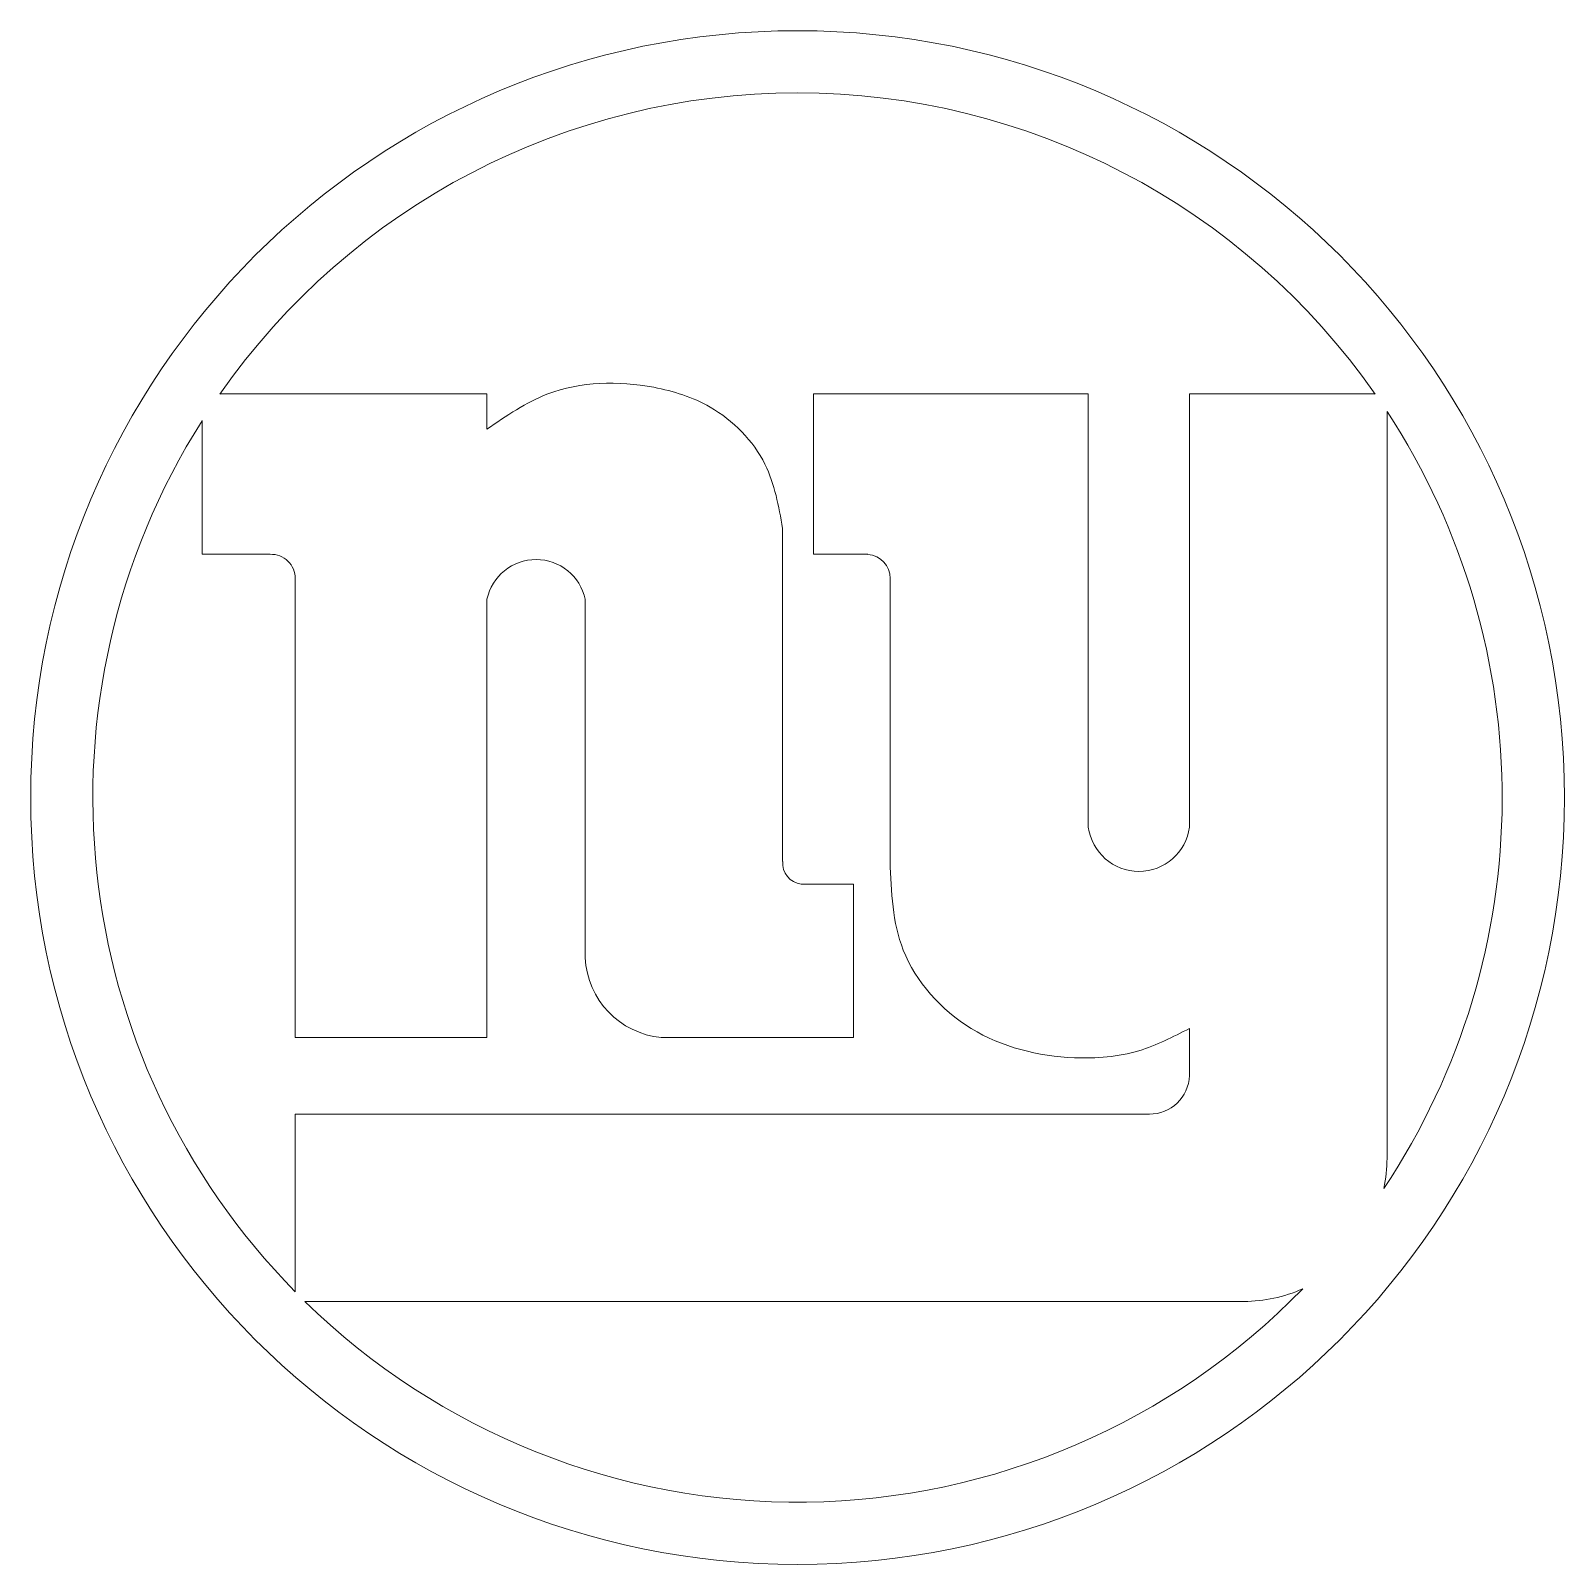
# Model space of a CAD drawing. Header units: inches. Extents: x 3 to 18, y 3.1 to 18.1.
import ezdxf

# ---------------------------------------------------------------- set-up
doc = ezdxf.new("R2010")
doc.units = ezdxf.units.IN
doc.header["$MEASUREMENT"] = 0

msp = doc.modelspace()

# ---------------------------------------------------------------- linework, layer by layer
at = {"color": 7, "linetype": 'Continuous', "lineweight": 15}
for p, q in [((4.87, 14.59), (7.482, 14.59)), ((7.482, 14.245), (7.482, 14.59)), ((10.676, 14.59), (10.676, 13.022)), ((10.676, 14.59), (13.364, 14.59)), ((13.364, 14.59), (13.364, 10.354)), ((14.354, 10.354), (14.354, 14.59)), ((16.17, 14.59), (14.354, 14.59)), ((16.286, 14.419), (16.286, 7.115)), ((4.696, 14.33), (4.696, 13.022)), ((10.374, 10.018), (10.374, 13.276)), ((4.696, 13.022), (5.363, 13.022)), ((10.676, 13.022), (11.209, 13.022)), ((5.608, 8.297), (5.608, 12.785)), ((11.425, 12.785), (11.425, 10.018)), ((7.482, 8.297), (7.482, 12.582)), ((8.444, 12.582), (8.444, 9.075)), ((11.067, 9.796), (10.556, 9.796)), ((11.067, 9.796), (11.067, 8.297)), ((5.608, 8.297), (7.482, 8.297)), ((11.067, 8.297), (9.188, 8.297)), ((14.354, 7.924), (14.354, 8.385)), ((5.608, 5.809), (5.608, 7.547)), ((13.961, 7.547), (5.608, 7.547)), ((5.702, 5.715), (14.886, 5.715))]:
    msp.add_line(p, q, dxfattribs=at)
msp.add_circle((10.52, 10.643), 7.5, dxfattribs=at)
for centre, radius, start, end in [((10.52, 10.643), 6.892, 34.933, 145.067), ((10.52, 10.643), 6.892, 326.3113, 33.2164), ((10.52, 10.643), 6.892, 147.6672, 224.5482), ((5.371, 12.785), 0.237, 0.0125, 92.0025), ((7.963, 12.48), 0.491, 11.9949, 168.0051), ((11.193, 12.79), 0.232, 358.7401, 86.218), ((13.859, 10.42), 0.499, 187.5707, 352.4293), ((10.579, 10), 0.205, 174.9574, 263.7249), ((9.263, 9.113), 0.82, 182.662, 264.7829), ((13.965, 7.935), 0.388, 269.3313, 358.3557), ((14.886, 7.115), 1.4, 347.8573, 0), ((10.52, 10.643), 6.892, 225.65, 315.801), ((14.886, 7.115), 1.4, 270, 294.255)]:
    msp.add_arc(centre, radius, start, end, dxfattribs=at)
for points, knots in [([(10.374, 13.276), (10.336, 13.492), (10.252, 13.967), (9.742, 14.481), (8.976, 14.724), (8.153, 14.708), (7.673, 14.377), (7.482, 14.245)], [0, 0, 0, 0, 0.173918, 0.381444, 0.538007, 0.816006, 1, 1, 1, 1]), ([(14.354, 8.385), (14.192, 8.302), (13.841, 8.121), (13.086, 8.061), (12.182, 8.282), (11.462, 9.076), (11.437, 9.72), (11.425, 10.018)], [0, 0, 0, 0, 0.131485, 0.285673, 0.540745, 0.787129, 1, 1, 1, 1])]:
    msp.add_open_spline(points, degree=3, knots=knots, dxfattribs=at)

doc.saveas('drawing.dxf')
